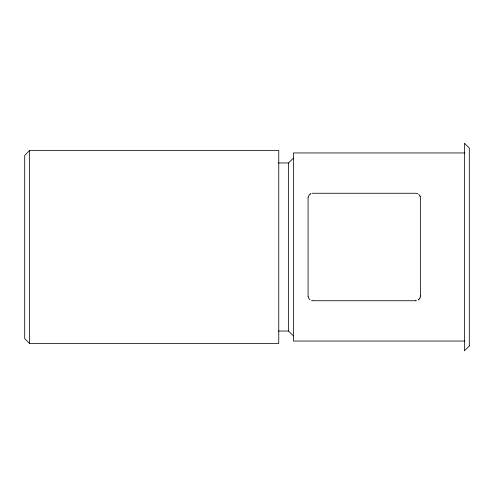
<?xml version="1.0" encoding="UTF-8"?>
<svg xmlns="http://www.w3.org/2000/svg" width="494" height="494" viewBox="0 0 494 494"><rect width="100%" height="100%" fill="white"/><g stroke="black" fill="none" stroke-linecap="round" stroke-linejoin="round"><path stroke-width="0.74" d="M419.857 298.117A6.447 5.459 3.7 0 0 420.073 297.66A6.546 5.558 4.6 0 0 420.166 297.425A6.644 5.65 5.1 0 0 420.295 297.024A6.7 5.706 5.9 0 0 420.338 296.863A6.576 5.601 7.7 0 0 420.431 296.196L420.437 296.11M308.17 197.162L308.176 197.137A6.675 5.693 8.6 0 1 308.25 196.81A6.632 5.644 5.4 0 1 308.367 196.489A6.471 5.508 6 0 1 308.67 195.797L308.682 195.778A6.008 5.088 3.7 0 1 308.904 195.445A5.749 4.866 3.6 0 1 309.775 194.426L309.806 194.408A4.884 4.106 2.2 0 1 309.997 194.235M419.881 298.129L419.832 298.222A5.835 4.94 3.6 0 1 418.733 299.568L418.733 299.568M29.584 150.509L24.7 155.394L24.7 338.606L29.584 343.491L278.758 343.491L278.758 150.509L29.584 150.509L29.584 343.491M293.411 335.92L288.527 331.036L288.527 162.964L293.411 158.08M310.146 194.148L310.288 194.049A4.841 4.094 3.1 0 1 310.59 193.852M418.227 299.951L418.467 299.778A4.946 4.106 0.3 0 0 418.684 299.574M310.578 193.876L310.689 193.815A4.526 3.736 0.1 0 1 310.917 193.734L310.992 193.673M312.282 193.302L312.492 193.278A4.051 3.341 0.1 0 1 312.961 193.265L415.769 193.259M415.559 300.741L312.912 300.741M464.545 152.949L293.411 152.949L293.411 341.051L464.545 341.051M278.499 162.964L288.527 162.964M278.499 331.036L288.527 331.036M416.195 193.296L416.319 193.315A4.1 3.384 -0.1 0 1 416.572 193.364L416.942 193.457M311.831 300.611L311.541 300.531M417.387 193.611L417.584 193.697A4.644 3.884 -1.3 0 1 417.782 193.778M310.047 299.778L309.781 299.568A5.823 4.928 -3.6 0 1 308.688 298.222L308.633 298.129A6.508 5.545 -6.6 0 1 308.33 297.431A6.626 5.632 -5.1 0 1 308.219 297.024A6.737 5.737 -6.2 0 1 308.176 296.863L308.176 296.863M420.443 295.857L420.443 198.143A6.675 5.681 -9.6 0 0 420.431 197.89A6.688 5.706 -5.8 0 0 420.419 197.631A6.422 5.471 -8.5 0 0 420.345 197.162L420.252 196.797A6.65 5.681 -9.5 0 0 420.178 196.55M419.943 196.001A6.286 5.323 -3.7 0 0 419.826 195.778A6.002 5.057 -2.7 0 0 419.048 194.766L419.011 194.685A5.329 4.465 -1.7 0 0 418.69 194.42M420.443 295.9A6.7 5.706 5.9 0 1 420.431 296.153M312.912 300.784A4.026 3.347 -0.1 0 1 312.504 300.76M415.806 300.667A4.026 3.242 -0.1 0 1 415.596 300.673M415.812 300.747A4.032 3.359 0.2 0 0 416.022 300.735L416.189 300.704A4.063 3.378 0.3 0 0 416.411 300.723M308.17 296.838A6.583 5.613 -8.5 0 1 308.083 296.196L308.077 296.11A6.7 5.718 -6.7 0 1 308.071 295.857L308.071 198.143A6.7 5.706 8.2 0 1 308.083 197.89L308.083 197.804A6.583 5.607 9.4 0 1 308.17 197.162M419.931 196.007A6.521 5.545 -5.3 0 1 420.166 196.556M469.3 345.936L464.416 350.82L464.416 143.18L469.3 148.064L469.3 345.936"/></g></svg>
